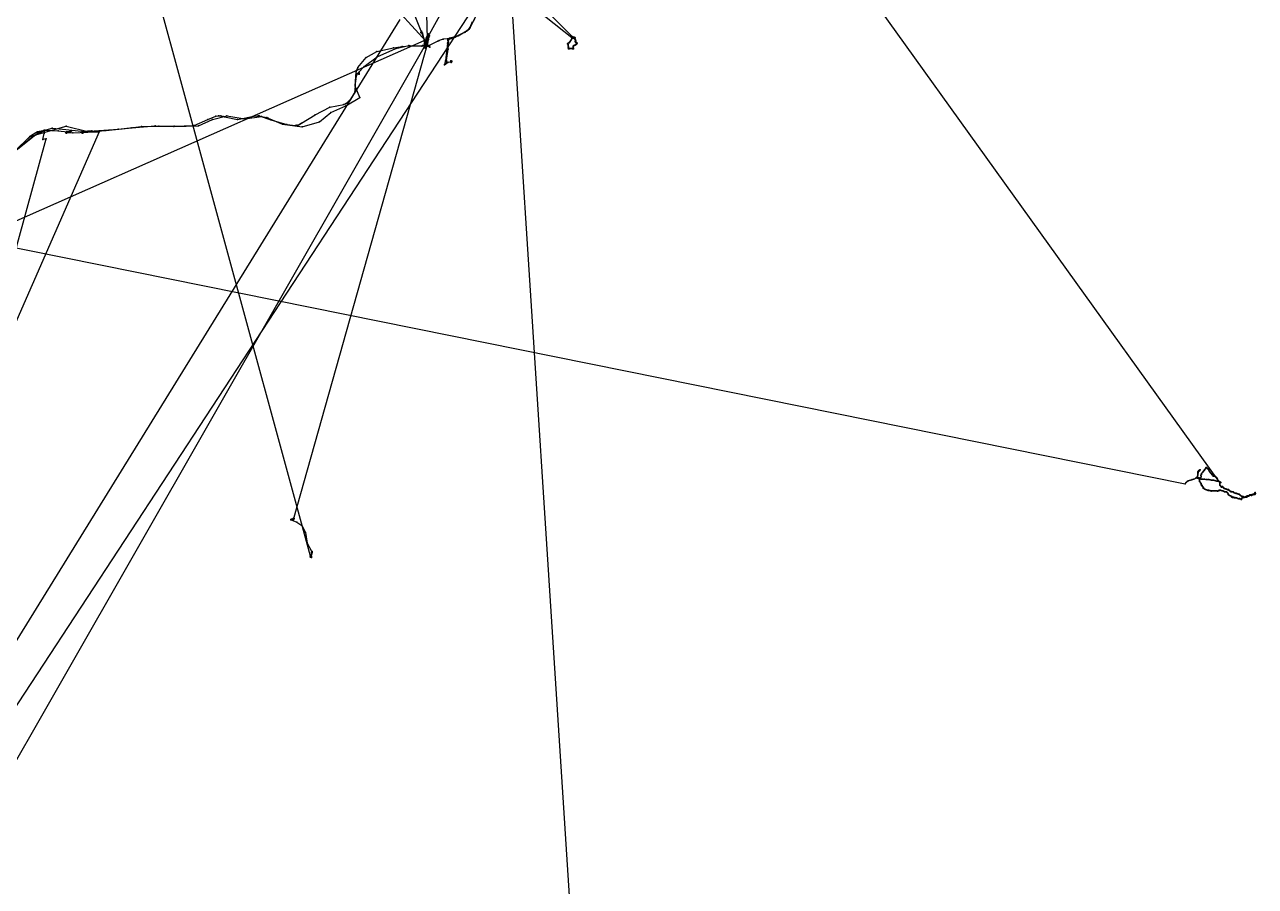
# Model space of a CAD drawing. Header units: metres. Extents: x 534009 to 558760, y 1823984 to 1869097.
# Drawn here: x 548092 to 558760, y 1831620 to 1839085 of the extents above; entities that cross this region are included whole.
import ezdxf

# ---------------------------------------------------------------- set-up
doc = ezdxf.new("R2010")
doc.units = ezdxf.units.M
doc.header["$MEASUREMENT"] = 0
doc.layers.add('Unknown_Line_Type', color=7, linetype='Continuous')
doc.layers.add('Unknown_Point_Feature', color=7, linetype='Continuous')

msp = doc.modelspace()

# ---------------------------------------------------------------- linework, layer by layer
at = {"layer": 'Unknown_Line_Type', "color": 4}
for points in [[(543581, 1838047, 365), (558150, 1835108, 301), (558161, 1835120, 304), (558169, 1835126, 304), (558171, 1835129, 305), (558180, 1835134, 305), (558193, 1835140, 306), (558210, 1835143, 303), (558210, 1835143, 303), (558213, 1835145, 303), (558227, 1835147, 302), (558243, 1835155, 300), (558248, 1835160, 301), (558248, 1835159, 305), (558247, 1835159, 302), (558251, 1835162, 301), (558250, 1835163, 301), (558250, 1835162, 302), (558251, 1835163, 303), (558252, 1835162, 304), (558253, 1835162, 306), (558252, 1835162, 304), (558255, 1835161, 304), (558256, 1835160, 304), (558263, 1835157, 302), (558267, 1835156, 302), (558268, 1835157, 302), (558265, 1835157, 301), (558269, 1835158, 301), (558268, 1835160, 300), (558270, 1835157, 300), (558270, 1835157, 300), (558272, 1835158, 299), (558272, 1835158, 300), (558275, 1835154, 298), (558279, 1835151, 299), (558289, 1835149, 301), (558299, 1835148, 303), (558307, 1835148, 302), (558319, 1835148, 301), (558332, 1835146, 302), (558343, 1835145, 301), (558352, 1835146, 303), (558356, 1835146, 303), (558369, 1835143, 301), (558379, 1835140, 300), (558388, 1835140, 299), (558396, 1835139, 299), (558408, 1835137, 300), (558417, 1835134, 301), (558425, 1835131, 300), (558434, 1835130, 298), (558443, 1835128, 301), (558452, 1835124, 301), (558457, 1835121, 301), (558457, 1835120, 300), (558459, 1835119, 299), (558456, 1835120, 301), (558453, 1835119, 300), (558453, 1835115, 300), (558451, 1835111, 301), (558451, 1835107, 300), (558452, 1835102, 301), (558452, 1835100, 302), (558453, 1835096, 302), (558454, 1835093, 301), (558460, 1835086, 300), (558463, 1835081, 300), (558463, 1835081, 300), (558463, 1835080, 301), (558466, 1835080, 301), (558467, 1835078, 300), (558471, 1835080, 301), (558472, 1835080, 301), (558474, 1835080, 299), (558475, 1835083, 299), (558473, 1835082, 299), (558473, 1835081, 298), (558477, 1835080, 302), (558481, 1835076, 303), (558484, 1835073, 301), (558486, 1835072, 302), (558490, 1835067, 299), (558497, 1835063, 300), (558503, 1835063, 301), (558506, 1835062, 300), (558511, 1835060, 299), (558516, 1835059, 300), (558522, 1835056, 300), (558528, 1835057, 302), (558531, 1835053, 302), (558536, 1835049, 299), (558538, 1835046, 299), (558543, 1835042, 301), (558549, 1835041, 302), (558551, 1835038, 300), (558558, 1835038, 299), (558562, 1835037, 299), (558567, 1835038, 302), (558570, 1835035, 299), (558575, 1835030, 300), (558585, 1835027, 302), (558592, 1835025, 303), (558594, 1835023, 302), (558600, 1835023, 301), (558605, 1835021, 301), (558609, 1835021, 299), (558614, 1835019, 301), (558617, 1835019, 299), (558620, 1835017, 299), (558621, 1835014, 298), (558628, 1835009, 299), (558632, 1835005, 299), (558638, 1835001, 299), (558642, 1835000, 299), (558647, 1834997, 300), (558653, 1834997, 299), (558661, 1834994, 300), (558665, 1834992, 300), (558671, 1834992, 299), (558676, 1834992, 300), (558683, 1834993, 299), (558688, 1834995, 296), (558692, 1834998, 298), (558696, 1835000, 300), (558701, 1835000, 302), (558700, 1835004, 302), (558705, 1835004, 301), (558708, 1835008, 302), (558713, 1835011, 302), (558718, 1835011, 302), (558721, 1835012, 300), (558726, 1835013, 301), (558732, 1835015, 301), (558736, 1835015, 301), (558740, 1835018, 302), (558742, 1835019, 302), (558746, 1835016, 301), (558755, 1835015, 299), (558758, 1835019, 298), (558760, 1835023, 296), (558758, 1835031, 301), (558759, 1835031, 301), (558755, 1835028, 300), (558751, 1835023, 301), (558750, 1835021, 300), (558746, 1835019, 300), (558744, 1835017, 302), (558741, 1835016, 303), (558737, 1835012, 303), (558729, 1835009, 302), (558729, 1835009, 301), (558725, 1835007, 301), (558716, 1835008, 300), (558712, 1835008, 299), (558706, 1835006, 299), (558701, 1835004, 300), (558699, 1835004, 301), (558696, 1835004, 302), (558691, 1835003, 304), (558689, 1835002, 303), (558685, 1835000, 302), (558681, 1834998, 301), (558676, 1834996, 301), (558673, 1834995, 302), (558668, 1834993, 301), (558663, 1834990, 300), (558659, 1834989, 302), (558650, 1834987, 302), (558645, 1834987, 307), (558642, 1834983, 305), (558639, 1834975, 305), (558638, 1834974, 301), (558638, 1834971, 300), (558636, 1834971, 299), (558629, 1834976, 302), (558625, 1834978, 302), (558623, 1834979, 299), (558619, 1834978, 302), (558617, 1834976, 302), (558617, 1834977, 300), (558615, 1834978, 297), (558608, 1834980, 299), (558603, 1834984, 300), (558596, 1834987, 299), (558593, 1834985, 297), (558591, 1834987, 299), (558588, 1834987, 299), (558583, 1834988, 299), (558581, 1834987, 298), (558577, 1834987, 297), (558571, 1834991, 298), (558564, 1834991, 296), (558560, 1834990, 295), (558556, 1834993, 294), (558554, 1834996, 298), (558555, 1834997, 298), (558549, 1835000, 298), (558543, 1835003, 299), (558535, 1835005, 298), (558532, 1835008, 299), (558528, 1835011, 301), (558528, 1835012, 295), (558524, 1835016, 295), (558523, 1835020, 293), (558521, 1835026, 292), (558518, 1835029, 292), (558512, 1835036, 294), (558510, 1835039, 294), (558507, 1835039, 294), (558502, 1835039, 297), (558496, 1835038, 299), (558493, 1835039, 301), (558488, 1835041, 304), (558482, 1835044, 298), (558477, 1835046, 298), (558471, 1835046, 298), (558462, 1835050, 301), (558457, 1835052, 302), (558453, 1835051, 298), (558446, 1835052, 297), (558442, 1835048, 297), (558435, 1835048, 295), (558430, 1835045, 296), (558423, 1835046, 295), (558415, 1835046, 294), (558407, 1835046, 295), (558399, 1835047, 294), (558393, 1835047, 293), (558389, 1835046, 293), (558387, 1835047, 294), (558384, 1835047, 295), (558377, 1835044, 298), (558376, 1835046, 300), (558366, 1835049, 295), (558359, 1835050, 295), (558354, 1835051, 298), (558350, 1835050, 298), (558345, 1835053, 298), (558337, 1835056, 298), (558327, 1835059, 297), (558321, 1835061, 295), (558314, 1835066, 296), (558314, 1835068, 298), (558312, 1835069, 298), (558307, 1835071, 301), (558306, 1835077, 302), (558302, 1835083, 306), (558298, 1835087, 301), (558297, 1835092, 299), (558296, 1835095, 298), (558292, 1835097, 295), (558291, 1835099, 293), (558290, 1835106, 295), (558290, 1835111, 293), (558283, 1835117, 296), (558278, 1835126, 296), (558276, 1835126, 297), (558275, 1835127, 300), (558274, 1835132, 301), (558276, 1835139, 302), (558275, 1835144, 300), (558273, 1835147, 301), (558274, 1835151, 302), (558274, 1835155, 302), (558271, 1835158, 302), (558258, 1835165, 304), (558257, 1835171, 305), (558261, 1835181, 306), (558262, 1835184, 307), (558260, 1835206, 305), (558262, 1835210, 304), (558264, 1835213, 303), (558269, 1835222, 302), (558274, 1835223, 300), (558275, 1835222, 300), (558275, 1835221, 301), (558275, 1835222, 302), (558276, 1835222, 302), (558281, 1835228, 304), (558279, 1835229, 302), (558277, 1835229, 302), (558274, 1835226, 302), (558266, 1835214, 302), (558266, 1835213, 302), (558263, 1835209, 302), (558260, 1835186, 304), (558257, 1835174, 305), (558258, 1835164, 305), (558258, 1835156, 307), (558259, 1835157, 307), (558268, 1835156, 307), (558273, 1835158, 304), (558275, 1835154, 303), (558281, 1835157, 300), (558287, 1835163, 300), (558289, 1835171, 301), (558288, 1835178, 301), (558288, 1835183, 301), (558294, 1835187, 302), (558293, 1835198, 299), (558296, 1835201, 297), (558303, 1835208, 295), (558306, 1835213, 295), (558310, 1835216, 297), (558314, 1835221, 298), (558318, 1835225, 299), (558320, 1835231, 297), (558327, 1835237, 297), (558329, 1835242, 296), (558331, 1835245, 297), (558334, 1835250, 296), (558336, 1835250, 297), (558339, 1835245, 298), (558344, 1835241, 297), (558347, 1835238, 297), (558349, 1835236, 296), (558353, 1835232, 296), (558357, 1835225, 299), (558358, 1835219, 298), (558362, 1835214, 298), (558365, 1835211, 296), (558369, 1835204, 296), (558374, 1835199, 295), (558380, 1835194, 296), (558383, 1835189, 295), (558386, 1835185, 296), (558390, 1835181, 295), (558395, 1835175, 297), (558403, 1835174, 297), (558412, 1835171, 300), (558421, 1835166, 302), (558424, 1835160, 302), (558428, 1835157, 301), (558428, 1835154, 301), (558432, 1835149, 302), (558431, 1835145, 301), (558434, 1835140, 299), (558438, 1835136, 297), (558443, 1835129, 299), (558443, 1835129, 299), (534042, 1869090, 423)], [(539006, 1852659, 613), (551572, 1838939, 401), (551575, 1838941, 398), (551573, 1838925, 403), (551571, 1838926, 404), (551565, 1838880, 459), (551569, 1838915, 425), (551572, 1838918, 424), (548581, 1846459, 461)], [(551696, 1848840, 539), (553295, 1824054, 442)], [(547980, 1837958, 351), (548138, 1838116, 352), (548451, 1838204, 356), (548640, 1838158, 356), (548679, 1838159, 356), (548682, 1838160, 355), (548675, 1838164, 356), (548598, 1838160, 385), (548593, 1838146, 382), (548599, 1838148, 379), (548602, 1838154, 380), (548601, 1838161, 381), (548598, 1838152, 381), (548595, 1838150, 383), (548594, 1838146, 379), (548591, 1838146, 375), (548596, 1838148, 375), (548602, 1838154, 375), (548651, 1838155, 376), (548797, 1838167, 383), (549021, 1838190, 388), (549224, 1838208, 393), (549386, 1838202, 394), (549599, 1838207, 393), (549720, 1838262, 395), (549845, 1838295, 393), (550000, 1838270, 391), (550144, 1838288, 390), (550192, 1838280, 390), (550202, 1838276, 390), (550328, 1838222, 390), (550498, 1838200, 389), (550648, 1838242, 389), (550745, 1838324, 387), (550877, 1838381, 385), (550997, 1838454, 385), (550958, 1838551, 367), (550966, 1838675, 383), (550976, 1838706, 383), (550980, 1838713, 384), (551051, 1838800, 384), (551146, 1838853, 388), (551289, 1838883, 393), (551364, 1838896, 389), (551431, 1838900, 390), (551534, 1838898, 398), (551541, 1838904, 402), (551585, 1838911, 406), (551597, 1838896, 402), (551604, 1838890, 401), (551600, 1838898, 401), (551600, 1838899, 405), (551598, 1838900, 407), (551597, 1838904, 413), (551598, 1838903, 416), (551599, 1838902, 415), (551596, 1838898, 420), (551597, 1838895, 426), (551591, 1838903, 427), (551580, 1838909, 427), (551572, 1838920, 424), (551563, 1838924, 417), (551570, 1838920, 411), (551571, 1838925, 410), (551572, 1838925, 410), (551582, 1838946, 416), (551585, 1838963, 410), (551325, 1848508, 425)], [(549190, 1841865, 551), (552834, 1838973, 521), (552836, 1838968, 507), (552837, 1838971, 507), (552840, 1838971, 501), (552842, 1838968, 494), (552845, 1838967, 485), (552846, 1838967, 485), (552856, 1838974, 463), (552861, 1838973, 456), (552864, 1838972, 456), (552845, 1838973, 393), (552839, 1838971, 378), (552835, 1838965, 377), (552831, 1838957, 377), (552830, 1838954, 377), (552823, 1838945, 378), (552817, 1838937, 378), (552814, 1838931, 379), (552813, 1838929, 379), (552812, 1838928, 378), (552803, 1838924, 380), (552802, 1838923, 379), (552800, 1838921, 379), (552799, 1838919, 379), (552798, 1838918, 380), (552799, 1838917, 380), (552799, 1838917, 379), (552804, 1838914, 377), (552804, 1838912, 376), (552803, 1838906, 373), (552803, 1838898, 371), (552805, 1838892, 370), (552805, 1838891, 368), (552806, 1838885, 366), (552804, 1838883, 367), (552808, 1838881, 365), (552809, 1838875, 364), (552806, 1838876, 364), (552811, 1838875, 366), (552819, 1838878, 368), (552826, 1838877, 364), (552827, 1838877, 364), (552836, 1838877, 362), (552842, 1838875, 363), (552847, 1838877, 364), (552848, 1838875, 365), (552849, 1838876, 365), (552849, 1838881, 365), (552848, 1838888, 361), (552846, 1838895, 359), (552847, 1838898, 358), (552846, 1838898, 357), (552848, 1838898, 360), (552851, 1838903, 360), (552859, 1838903, 359), (552863, 1838907, 357), (552864, 1838909, 352), (552870, 1838912, 347), (552872, 1838914, 346), (552876, 1838917, 345), (552877, 1838920, 346), (552878, 1838921, 347), (552879, 1838923, 348), (552880, 1838924, 348), (552876, 1838928, 350), (552877, 1838928, 349), (552873, 1838929, 351), (552873, 1838928, 350), (552872, 1838930, 355), (552870, 1838935, 354), (552868, 1838932, 355), (552869, 1838930, 357), (552869, 1838933, 356), (552868, 1838937, 355), (552865, 1838939, 354), (552863, 1838939, 353), (552864, 1838939, 358), (552869, 1838944, 358), (552868, 1838954, 360), (552865, 1838954, 361), (552865, 1838956, 361), (552864, 1838960, 361), (552860, 1838962, 363), (552858, 1838962, 366), (552858, 1838966, 368), (552856, 1838970, 370), (552853, 1838974, 370), (552854, 1838977, 371), (552854, 1838977, 371), (552852, 1838973, 370), (552847, 1838976, 370), (552843, 1838979, 370), (552842, 1838980, 371), (552839, 1838983, 372), (552837, 1838982, 368), (552838, 1838983, 367), (552019, 1839801, 436)], [(551972, 1839109, 427), (551952, 1839059, 428), (551948, 1839052, 428), (551942, 1839046, 428), (551936, 1839040, 428), (551929, 1839034, 428), (551922, 1839029, 428), (551824, 1838977, 423), (551790, 1838965, 421), (551720, 1838959, 418), (551686, 1838947, 417), (551675, 1838941, 416), (551587, 1838898, 413), (551582, 1838898, 412), (551578, 1838901, 411), (551575, 1838906, 411), (551568, 1838925, 411), (551570, 1838926, 411), (551561, 1838932, 405), (551560, 1838934, 403), (551563, 1838940, 400), (551569, 1838937, 398), (551577, 1838946, 397), (551584, 1838946, 396), (551582, 1838942, 399), (551587, 1838948, 398), (551592, 1838957, 400), (551593, 1838975, 402), (551600, 1838988, 406), (551597, 1838975, 406), (551585, 1838946, 402), (551584, 1838970, 407), (551585, 1838975, 418), (551582, 1838968, 427), (551573, 1838967, 428), (551590, 1839004, 429), (551569, 1838954, 420), (551577, 1838959, 409), (551579, 1838959, 410), (551572, 1838915, 404), (551573, 1838906, 398), (551576, 1838920, 395), (551582, 1838942, 402), (551581, 1838909, 393), (551580, 1838938, 396), (551585, 1838928, 387), (551585, 1838952, 398), (551583, 1838951, 402), (551586, 1838955, 404), (551588, 1838959, 407), (551580, 1838957, 412), (551579, 1838957, 412), (551580, 1838961, 413), (551596, 1838974, 421), (551592, 1838971, 426), (551592, 1838978, 433), (551588, 1838983, 436), (551581, 1838979, 436), (551578, 1838977, 436), (551577, 1838974, 433), (551577, 1838978, 432), (551577, 1838955, 420), (551581, 1838951, 412), (551582, 1838947, 410), (551581, 1838941, 407), (551579, 1838940, 399), (551579, 1838943, 403), (551584, 1838949, 407), (551577, 1838950, 409), (551580, 1838950, 414), (551590, 1838950, 413), (551586, 1838950, 413), (551578, 1838948, 420), (551577, 1838953, 424), (551577, 1838949, 424), (551578, 1838944, 424), (551586, 1838954, 423), (551585, 1838960, 419), (551568, 1838931, 418), (551561, 1838917, 418), (551556, 1838917, 418), (551561, 1838940, 419), (551574, 1838965, 421), (551585, 1838954, 422), (551588, 1838932, 421), (550421, 1834795, 516), (550419, 1834798, 520), (550417, 1834800, 523), (550416, 1834803, 524), (550418, 1834801, 523), (550419, 1834800, 522), (550422, 1834803, 524), (550421, 1834806, 523), (550422, 1834804, 524), (550422, 1834805, 524), (550425, 1834811, 522), (550423, 1834809, 522), (550427, 1834806, 523), (550426, 1834806, 523), (550427, 1834803, 523), (550426, 1834803, 523), (550425, 1834805, 521), (550427, 1834807, 520), (550427, 1834806, 518), (550427, 1834804, 517), (550425, 1834807, 518), (550424, 1834805, 519), (550426, 1834807, 521), (550427, 1834807, 521), (550426, 1834805, 521), (550425, 1834803, 522), (550425, 1834805, 522), (550423, 1834806, 524), (550422, 1834805, 523), (550423, 1834806, 521), (550423, 1834805, 520), (550424, 1834805, 521), (550424, 1834805, 523), (550424, 1834805, 521), (550423, 1834806, 522), (550422, 1834806, 522), (550421, 1834806, 522), (550423, 1834806, 521), (550422, 1834805, 522), (550408, 1834802, 522), (550405, 1834801, 522), (550399, 1834797, 522), (550400, 1834796, 523), (550401, 1834795, 524), (550402, 1834795, 525), (550452, 1834776, 524), (550496, 1834746, 523), (550528, 1834685, 525), (550541, 1834593, 526), (550582, 1834518, 530), (550583, 1834520, 533), (550583, 1834520, 534), (550584, 1834520, 533), (550582, 1834520, 532), (550585, 1834518, 529), (550584, 1834513, 530), (550578, 1834513, 530), (550578, 1834502, 530), (550581, 1834501, 530), (550579, 1834492, 529), (550579, 1834491, 529), (550574, 1834490, 530), (550573, 1834481, 529), (550571, 1834479, 530), (550571, 1834476, 530), (550571, 1834476, 531), (550569, 1834476, 532), (550569, 1834473, 530), (550571, 1834477, 530), (550570, 1834478, 530), (550567, 1834475, 535), (550570, 1834475, 537), (550572, 1834478, 537), (550570, 1834477, 537), (550572, 1834476, 538), (550572, 1834477, 530), (550571, 1834478, 530), (550570, 1834477, 533), (550573, 1834477, 538), (550572, 1834479, 535), (550570, 1834480, 536), (550571, 1834477, 536), (550573, 1834476, 527), (550576, 1834478, 530), (550578, 1834477, 531), (550574, 1834477, 529), (550575, 1834476, 529), (550574, 1834476, 529), (550575, 1834475, 533), (550576, 1834476, 530), (550577, 1834474, 531), (550578, 1834469, 531), (550574, 1834475, 529), (550569, 1834482, 528), (548945, 1840433, 439)], [(552034, 1839791, 420), (551585, 1838973, 417), (551585, 1838977, 417), (551588, 1838981, 417), (551590, 1838983, 418), (551599, 1838990, 418), (551594, 1838987, 418), (551595, 1838987, 418), (551584, 1838964, 389), (551579, 1838957, 377), (551577, 1838956, 385), (551580, 1838957, 406), (551581, 1838962, 411), (551585, 1838965, 409), (551585, 1838964, 404), (551581, 1838963, 405), (551585, 1838957, 401), (551585, 1838960, 401), (551586, 1838959, 403), (551588, 1838961, 407), (551586, 1838956, 403), (551586, 1838955, 402), (551586, 1838959, 401), (551587, 1838961, 400), (551583, 1838957, 395), (551578, 1838954, 393), (551578, 1838952, 390), (551583, 1838961, 413), (551586, 1838963, 415), (551590, 1838962, 414), (551584, 1838956, 407), (551581, 1838958, 403), (551580, 1838952, 404), (551579, 1838953, 407), (551579, 1838948, 411), (551578, 1838956, 411), (551578, 1838955, 410), (547289, 1837063, 343)], [(543660, 1826531, 228), (551988, 1839237, 419)], [(546779, 1831740, 390), (551346, 1839130, 391)], [(551991, 1839132, 426), (551946, 1839051, 425), (551939, 1839042, 425), (551930, 1839034, 425), (551921, 1839027, 425), (551911, 1839021, 425), (551901, 1839016, 425), (551833, 1838982, 425), (551832, 1838982, 426), (551812, 1838977, 426), (551775, 1838968, 427), (551771, 1838965, 427), (551767, 1838962, 427), (551764, 1838958, 427), (551761, 1838953, 427), (551759, 1838948, 427), (551757, 1838925, 428), (551740, 1838772, 427), (551730, 1838741, 426), (551732, 1838737, 426), (551742, 1838744, 426), (551759, 1838760, 426), (551794, 1838767, 427), (551794, 1838769, 426), (551793, 1838769, 423), (551788, 1838770, 414), (551785, 1838771, 409), (551786, 1838769, 402), (551785, 1838767, 399), (551787, 1838764, 394), (551785, 1838764, 395), (551787, 1838766, 398), (551791, 1838764, 398), (551789, 1838764, 395), (551791, 1838764, 395), (551789, 1838765, 396), (551789, 1838767, 397), (551787, 1838768, 399), (551787, 1838771, 399), (551789, 1838766, 399), (551788, 1838763, 402), (551789, 1838763, 403), (551790, 1838761, 405), (551789, 1838762, 406), (551789, 1838762, 408), (551791, 1838760, 411), (551787, 1838763, 407), (551788, 1838758, 405), (551792, 1838761, 401), (551791, 1838761, 404), (551793, 1838760, 402), (551789, 1838762, 398), (551791, 1838761, 401), (551787, 1838766, 397), (551789, 1838763, 397), (551790, 1838760, 396), (551787, 1838762, 398), (551787, 1838763, 403), (551789, 1838759, 403), (551789, 1838763, 405), (551788, 1838764, 406), (551788, 1838763, 401), (551789, 1838761, 405), (551789, 1838761, 407), (551789, 1838763, 406), (551790, 1838761, 403), (551787, 1838763, 402), (551786, 1838766, 401), (551789, 1838760, 402), (551760, 1838758, 404), (551752, 1838760, 404), (551750, 1838775, 405), (551764, 1838872, 409), (551766, 1838931, 412), (551765, 1838932, 416), (551769, 1838956, 417), (551772, 1838959, 417), (551777, 1838962, 416), (551849, 1838987, 416), (551944, 1839045, 416), (551950, 1839053, 416), (551955, 1839061, 416), (552028, 1839207, 419)], [(548030, 1838007, 358), (548219, 1838155, 366), (548332, 1838187, 367), (548394, 1838182, 370), (548611, 1838158, 375), (548904, 1838179, 384), (549106, 1838203, 390), (549255, 1838206, 395), (549387, 1838205, 397), (549563, 1838211, 398), (549679, 1838263, 395), (549748, 1838293, 393), (549773, 1838296, 393), (549786, 1838295, 393), (549799, 1838293, 393), (549812, 1838289, 393), (549825, 1838285, 393), (549937, 1838264, 394), (550078, 1838292, 393), (550116, 1838296, 393), (550125, 1838295, 392), (550227, 1838259, 395), (550364, 1838221, 398), (550439, 1838212, 398), (550451, 1838213, 398), (550463, 1838215, 397), (550474, 1838219, 397), (550484, 1838226, 396), (550493, 1838232, 396), (550611, 1838305, 391), (550738, 1838370, 388), (550860, 1838394, 384), (550872, 1838399, 384), (550883, 1838406, 384), (550894, 1838413, 383), (550903, 1838422, 383), (550911, 1838431, 383), (550919, 1838440, 382), (550951, 1838490, 380), (550955, 1838502, 380), (550957, 1838513, 380), (550964, 1838610, 380), (550973, 1838658, 380), (550984, 1838659, 381), (550986, 1838659, 383), (550990, 1838657, 383), (550992, 1838658, 377), (550992, 1838659, 379), (550992, 1838657, 381), (550989, 1838657, 377), (550988, 1838659, 378), (550988, 1838657, 381), (550988, 1838659, 387), (550988, 1838661, 389), (550988, 1838662, 389), (550990, 1838664, 393), (550989, 1838663, 396), (550989, 1838661, 391), (550990, 1838661, 388), (550991, 1838658, 386), (550992, 1838660, 385), (550992, 1838661, 384), (550991, 1838662, 384), (550993, 1838665, 383), (550992, 1838666, 389), (550992, 1838665, 393), (550988, 1838662, 395), (550987, 1838671, 389), (551034, 1838723, 389), (551149, 1838805, 391), (551311, 1838879, 395), (551421, 1838904, 398), (551546, 1838901, 399), (551559, 1838902, 399), (551563, 1838905, 399), (551565, 1838908, 399), (551563, 1838931, 400), (551540, 1839012, 401), (551535, 1839020, 402), (551536, 1839018, 403), (551531, 1839015, 403), (551528, 1839013, 402), (551525, 1839017, 401), (551528, 1839021, 401), (551533, 1839027, 401), (551531, 1839029, 402), (551534, 1839019, 403), (551544, 1838997, 405), (551560, 1838912, 403), (551573, 1838902, 402), (551575, 1838904, 402), (551577, 1838906, 402), (551579, 1838910, 402), (551577, 1838919, 402), (551575, 1838921, 403), (551572, 1838923, 403), (551570, 1838924, 403), (551568, 1838929, 404), (551573, 1838937, 404), (551572, 1838937, 405), (551586, 1838947, 405), (551587, 1838947, 406), (544612, 1826764, 291)], [(548002, 1837982, 401), (548154, 1838111, 395), (548266, 1838170, 393), (548382, 1838165, 389), (548464, 1838155, 389), (548479, 1838154, 390), (548483, 1838155, 391), (548487, 1838156, 391), (548490, 1838158, 391), (548492, 1838160, 392), (548495, 1838162, 393), (548496, 1838164, 393), (548498, 1838166, 394), (548471, 1838157, 390), (548461, 1838156, 379), (548455, 1838155, 374), (548456, 1838154, 373), (548456, 1838154, 373), (548457, 1838153, 373), (548454, 1838151, 374), (548457, 1838152, 374), (548456, 1838152, 373), (548455, 1838151, 373), (548456, 1838149, 371), (548456, 1838151, 370), (548456, 1838149, 368), (548459, 1838148, 369), (548457, 1838148, 365), (548457, 1838147, 364), (548456, 1838146, 363), (548456, 1838144, 362), (548456, 1838147, 363), (548455, 1838148, 364), (548454, 1838146, 364), (548456, 1838145, 366), (548454, 1838147, 366), (548454, 1838147, 367), (548453, 1838147, 368), (548454, 1838147, 369), (548454, 1838147, 370), (548453, 1838147, 371), (548452, 1838148, 372), (548452, 1838148, 372), (548450, 1838148, 370), (548450, 1838148, 372), (548451, 1838149, 372), (548451, 1838150, 372), (548450, 1838149, 373), (548450, 1838147, 373), (548449, 1838147, 374), (548452, 1838148, 372), (548454, 1838152, 371), (548453, 1838153, 370), (548452, 1838152, 368), (548452, 1838150, 366), (548452, 1838152, 366), (548455, 1838150, 366), (548457, 1838150, 365), (548459, 1838150, 365), (548511, 1838148, 366), (548636, 1838153, 372), (548737, 1838157, 377), (543642, 1826533, 215)], [(546614, 1832035, 382), (548278, 1838097, 378), (548250, 1838090, 376), (548261, 1838141, 372), (548261, 1838158, 371), (548261, 1838167, 370), (548261, 1838164, 369), (548262, 1838172, 368), (548263, 1838167, 369), (548205, 1838155, 368), (548151, 1838125, 372), (548141, 1838116, 372), (548005, 1837989, 374)]]:
    msp.add_polyline3d(points, dxfattribs=at)
at = {"layer": 'Unknown_Point_Feature'}
for p in [(551525, 1839017, 401), (551528, 1839021, 401), (551528, 1839013, 402), (551531, 1839029, 402), (551531, 1839015, 403), (551533, 1839027, 401), (551534, 1839019, 403), (551535, 1839020, 402), (551536, 1839018, 403), (551540, 1839012, 401), (551590, 1839004, 429), (551901, 1839016, 425), (551911, 1839021, 425), (551921, 1839027, 425), (551922, 1839029, 428), (551929, 1839034, 428), (551930, 1839034, 425), (551936, 1839040, 428), (551939, 1839042, 425), (551942, 1839046, 428), (551944, 1839045, 416), (551946, 1839051, 425), (551948, 1839052, 428), (551950, 1839053, 416), (551952, 1839059, 428), (551955, 1839061, 416), (551364, 1838896, 389), (551421, 1838904, 398), (551431, 1838900, 390), (551534, 1838898, 398), (551541, 1838904, 402), (551544, 1838997, 405), (551546, 1838901, 399), (551556, 1838917, 418), (551559, 1838902, 399), (551560, 1838934, 403), (551560, 1838912, 403), (551561, 1838940, 419), (551561, 1838932, 405), (551561, 1838917, 418), (551563, 1838940, 400), (551563, 1838931, 400), (551563, 1838924, 417), (551563, 1838905, 399), (551565, 1838908, 399), (551568, 1838931, 418), (551568, 1838929, 404), (551568, 1838925, 411), (551569, 1838954, 420), (551569, 1838937, 398), (551569, 1838915, 425), (551570, 1838926, 411), (551570, 1838924, 403), (551570, 1838920, 411), (551571, 1838926, 404), (551571, 1838925, 410), (551572, 1838939, 401), (551572, 1838937, 405), (551572, 1838925, 410), (551572, 1838923, 403), (551572, 1838920, 424), (551572, 1838918, 424), (551572, 1838915, 404), (551573, 1838967, 428), (551573, 1838937, 404), (551573, 1838925, 403), (551573, 1838906, 398), (551573, 1838902, 402), (551574, 1838965, 421), (551575, 1838941, 398), (551575, 1838921, 403), (551575, 1838906, 411), (551575, 1838904, 402), (551576, 1838920, 395), (551577, 1838978, 432), (551577, 1838974, 433), (551577, 1838959, 409), (551577, 1838956, 385), (551577, 1838955, 420), (551577, 1838953, 424), (551577, 1838950, 409), (551577, 1838949, 424), (551577, 1838946, 397), (551577, 1838919, 402), (551577, 1838906, 402), (551578, 1838977, 436), (551578, 1838956, 411), (551578, 1838955, 410), (551578, 1838954, 393), (551578, 1838952, 390), (551578, 1838948, 420), (551578, 1838944, 424), (551578, 1838901, 411), (551579, 1838959, 410), (551579, 1838957, 412), (551579, 1838957, 377), (551579, 1838953, 407), (551579, 1838948, 411), (551579, 1838943, 403), (551579, 1838940, 399), (551579, 1838910, 402), (551580, 1838961, 413), (551580, 1838957, 412), (551580, 1838957, 406), (551580, 1838952, 404), (551580, 1838950, 414), (551580, 1838938, 396), (551580, 1838909, 427), (551581, 1838979, 436), (551581, 1838963, 405), (551581, 1838962, 411), (551581, 1838958, 403), (551581, 1838951, 412), (551581, 1838941, 407), (551581, 1838909, 393), (551582, 1838968, 427), (551582, 1838947, 410), (551582, 1838946, 416), (551582, 1838942, 399), (551582, 1838942, 402), (551582, 1838898, 412), (551583, 1838961, 413), (551583, 1838957, 395), (551583, 1838951, 402), (551584, 1838970, 407), (551584, 1838964, 389), (551584, 1838956, 407), (551584, 1838949, 407), (551584, 1838946, 396), (551585, 1838977, 417), (551585, 1838975, 418), (551585, 1838973, 417), (551585, 1838965, 409), (551585, 1838964, 404), (551585, 1838963, 410), (551585, 1838960, 419), (551585, 1838960, 401), (551585, 1838957, 401), (551585, 1838954, 422), (551585, 1838952, 398), (551585, 1838946, 402), (551585, 1838928, 387), (551585, 1838911, 406), (551586, 1838963, 415), (551586, 1838959, 403), (551586, 1838959, 401), (551586, 1838956, 403), (551586, 1838955, 404), (551586, 1838955, 402), (551586, 1838954, 423), (551586, 1838950, 413), (551586, 1838947, 405), (551587, 1838961, 400), (551587, 1838948, 398), (551587, 1838947, 406), (551587, 1838898, 413), (551588, 1838983, 436), (551588, 1838981, 417), (551588, 1838961, 407), (551588, 1838959, 407), (551588, 1838932, 421), (551590, 1838983, 418), (551590, 1838962, 414), (551590, 1838950, 413), (551591, 1838903, 427), (551592, 1838978, 433), (551592, 1838971, 426), (551592, 1838957, 400), (551593, 1838975, 402), (551594, 1838987, 418), (551595, 1838987, 418), (551596, 1838974, 421), (551596, 1838898, 420), (551597, 1838975, 406), (551597, 1838904, 413), (551597, 1838896, 402), (551597, 1838895, 426), (551598, 1838903, 416), (551598, 1838900, 407), (551599, 1838990, 418), (551599, 1838902, 415), (551600, 1838988, 406), (551600, 1838899, 405), (551600, 1838898, 401), (551675, 1838941, 416), (551686, 1838947, 417), (551720, 1838959, 418), (551757, 1838925, 428), (551759, 1838948, 427), (551761, 1838953, 427), (551764, 1838958, 427), (551765, 1838932, 416), (551766, 1838931, 412), (551767, 1838962, 427), (551769, 1838956, 417), (551771, 1838965, 427), (551772, 1838959, 417), (551775, 1838968, 427), (551777, 1838962, 416), (551790, 1838965, 421), (551812, 1838977, 426), (551824, 1838977, 423), (551832, 1838982, 426), (551833, 1838982, 425), (551849, 1838987, 416), (552798, 1838918, 380), (552799, 1838919, 379), (552799, 1838917, 380), (552799, 1838917, 379), (552800, 1838921, 379), (552802, 1838923, 379), (552803, 1838924, 380), (552803, 1838906, 373), (552803, 1838898, 371), (552804, 1838914, 377), (552804, 1838912, 376), (552805, 1838892, 370), (552812, 1838928, 378), (552813, 1838929, 379), (552814, 1838931, 379), (552817, 1838937, 378), (552823, 1838945, 378), (552830, 1838954, 377), (552831, 1838957, 377), (552834, 1838973, 521), (552835, 1838965, 377), (552836, 1838968, 507), (552837, 1838982, 368), (552837, 1838971, 507), (552838, 1838983, 367), (552839, 1838983, 372), (552839, 1838971, 378), (552840, 1838971, 501), (552842, 1838980, 371), (552842, 1838968, 494), (552843, 1838979, 370), (552845, 1838973, 393), (552845, 1838967, 485), (552846, 1838967, 485), (552846, 1838898, 357), (552846, 1838895, 359), (552847, 1838976, 370), (552847, 1838898, 358), (552848, 1838898, 360), (552851, 1838903, 360), (552852, 1838973, 370), (552853, 1838974, 370), (552854, 1838977, 371), (552854, 1838977, 371), (552856, 1838974, 463), (552856, 1838970, 370), (552858, 1838966, 368), (552858, 1838962, 366), (552859, 1838903, 359), (552860, 1838962, 363), (552861, 1838973, 456), (552863, 1838939, 353), (552863, 1838907, 357), (552864, 1838972, 456), (552864, 1838960, 361), (552864, 1838939, 358), (552864, 1838909, 352), (552865, 1838956, 361), (552865, 1838954, 361), (552865, 1838939, 354), (552868, 1838954, 360), (552868, 1838937, 355), (552868, 1838932, 355), (552869, 1838944, 358), (552869, 1838933, 356), (552869, 1838930, 357), (552870, 1838935, 354), (552870, 1838912, 347), (552872, 1838930, 355), (552872, 1838914, 346), (552873, 1838929, 351), (552873, 1838928, 350), (552876, 1838928, 350), (552876, 1838917, 345), (552877, 1838928, 349), (552877, 1838920, 346), (552878, 1838921, 347), (552879, 1838923, 348), (552880, 1838924, 348), (551051, 1838800, 384), (551146, 1838853, 388), (551149, 1838805, 391), (551289, 1838883, 393), (551311, 1838879, 395), (551565, 1838880, 459), (551604, 1838890, 401), (551764, 1838872, 409), (552804, 1838883, 367), (552805, 1838891, 368), (552806, 1838885, 366), (552806, 1838876, 364), (552808, 1838881, 365), (552809, 1838875, 364), (552811, 1838875, 366), (552819, 1838878, 368), (552826, 1838877, 364), (552827, 1838877, 364), (552836, 1838877, 362), (552842, 1838875, 363), (552847, 1838877, 364), (552848, 1838888, 361), (552848, 1838875, 365), (552849, 1838881, 365), (552849, 1838876, 365), (550976, 1838706, 383), (550980, 1838713, 384), (551034, 1838723, 389), (551730, 1838741, 426), (551732, 1838737, 426), (551740, 1838772, 427), (551742, 1838744, 426), (551750, 1838775, 405), (551752, 1838760, 404), (551759, 1838760, 426), (551760, 1838758, 404), (551785, 1838771, 409), (551785, 1838767, 399), (551785, 1838764, 395), (551786, 1838769, 402), (551786, 1838766, 401), (551787, 1838771, 399), (551787, 1838768, 399), (551787, 1838766, 398), (551787, 1838766, 397), (551787, 1838764, 394), (551787, 1838763, 407), (551787, 1838763, 403), (551787, 1838763, 402), (551787, 1838762, 398), (551788, 1838770, 414), (551788, 1838764, 406), (551788, 1838763, 402), (551788, 1838763, 401), (551788, 1838758, 405), (551789, 1838767, 397), (551789, 1838766, 399), (551789, 1838765, 396), (551789, 1838764, 395), (551789, 1838763, 403), (551789, 1838763, 397), (551789, 1838763, 405), (551789, 1838763, 406), (551789, 1838762, 406), (551789, 1838762, 408), (551789, 1838762, 398), (551789, 1838761, 405), (551789, 1838761, 407), (551789, 1838760, 402), (551789, 1838759, 403), (551790, 1838761, 405), (551790, 1838761, 403), (551790, 1838760, 396), (551791, 1838764, 398), (551791, 1838764, 395), (551791, 1838761, 404), (551791, 1838761, 401), (551791, 1838760, 411), (551792, 1838761, 401), (551793, 1838769, 423), (551793, 1838760, 402), (551794, 1838769, 426), (551794, 1838767, 427), (550964, 1838610, 380), (550966, 1838675, 383), (550973, 1838658, 380), (550984, 1838659, 381), (550986, 1838659, 383), (550987, 1838671, 389), (550988, 1838662, 389), (550988, 1838662, 395), (550988, 1838661, 389), (550988, 1838659, 378), (550988, 1838659, 387), (550988, 1838657, 381), (550989, 1838663, 396), (550989, 1838661, 391), (550989, 1838657, 377), (550990, 1838664, 393), (550990, 1838661, 388), (550990, 1838657, 383), (550991, 1838662, 384), (550991, 1838658, 386), (550992, 1838666, 389), (550992, 1838665, 393), (550992, 1838661, 384), (550992, 1838660, 385), (550992, 1838659, 379), (550992, 1838658, 377), (550992, 1838657, 381), (550993, 1838665, 383), (550951, 1838490, 380), (550955, 1838502, 380), (550957, 1838513, 380), (550958, 1838551, 367), (550738, 1838370, 388), (550860, 1838394, 384), (550872, 1838399, 384), (550877, 1838381, 385), (550883, 1838406, 384), (550894, 1838413, 383), (550903, 1838422, 383), (550911, 1838431, 383), (550919, 1838440, 382), (550997, 1838454, 385), (549679, 1838263, 395), (549720, 1838262, 395), (549748, 1838293, 393), (549773, 1838296, 393), (549786, 1838295, 393), (549799, 1838293, 393), (549812, 1838289, 393), (549825, 1838285, 393), (549845, 1838295, 393), (549937, 1838264, 394), (550000, 1838270, 391), (550078, 1838292, 393), (550116, 1838296, 393), (550125, 1838295, 392), (550144, 1838288, 390), (550192, 1838280, 390), (550202, 1838276, 390), (550227, 1838259, 395), (550611, 1838305, 391), (550745, 1838324, 387), (548205, 1838155, 368), (548219, 1838155, 366), (548261, 1838167, 370), (548261, 1838164, 369), (548261, 1838158, 371), (548262, 1838172, 368), (548263, 1838167, 369), (548266, 1838170, 393), (548332, 1838187, 367), (548382, 1838165, 389), (548394, 1838182, 370), (548449, 1838147, 374), (548450, 1838149, 373), (548450, 1838148, 370), (548450, 1838148, 372), (548450, 1838147, 373), (548451, 1838204, 356), (548451, 1838150, 372), (548451, 1838149, 372), (548452, 1838152, 368), (548452, 1838152, 366), (548452, 1838150, 366), (548452, 1838148, 372), (548452, 1838148, 372), (548452, 1838148, 372), (548453, 1838153, 370), (548453, 1838147, 368), (548453, 1838147, 371), (548454, 1838152, 371), (548454, 1838151, 374), (548454, 1838147, 366), (548454, 1838147, 367), (548454, 1838147, 369), (548454, 1838147, 370), (548454, 1838146, 364), (548455, 1838155, 374), (548455, 1838151, 373), (548455, 1838150, 366), (548455, 1838148, 364), (548456, 1838154, 373), (548456, 1838154, 373), (548456, 1838152, 373), (548456, 1838151, 370), (548456, 1838149, 371), (548456, 1838149, 368), (548456, 1838147, 363), (548456, 1838146, 363), (548456, 1838145, 366), (548457, 1838153, 373), (548457, 1838152, 374), (548457, 1838150, 365), (548457, 1838148, 365), (548457, 1838147, 364), (548459, 1838150, 365), (548459, 1838148, 369), (548461, 1838156, 379), (548464, 1838155, 389), (548471, 1838157, 390), (548479, 1838154, 390), (548483, 1838155, 391), (548487, 1838156, 391), (548490, 1838158, 391), (548492, 1838160, 392), (548495, 1838162, 393), (548496, 1838164, 393), (548498, 1838166, 394), (548511, 1838148, 366), (548591, 1838146, 375), (548593, 1838146, 382), (548594, 1838146, 379), (548595, 1838150, 383), (548596, 1838148, 375), (548598, 1838160, 385), (548598, 1838152, 381), (548599, 1838148, 379), (548601, 1838161, 381), (548602, 1838154, 380), (548602, 1838154, 375), (548611, 1838158, 375), (548636, 1838153, 372), (548640, 1838158, 356), (548651, 1838155, 376), (548675, 1838164, 356), (548679, 1838159, 356), (548682, 1838160, 355), (548737, 1838157, 377), (548797, 1838167, 383), (548904, 1838179, 384), (549021, 1838190, 388), (549106, 1838203, 390), (549224, 1838208, 393), (549255, 1838206, 395), (549386, 1838202, 394), (549387, 1838205, 397), (549563, 1838211, 398), (549599, 1838207, 393), (550328, 1838222, 390), (550364, 1838221, 398), (550439, 1838212, 398), (550451, 1838213, 398), (550463, 1838215, 397), (550474, 1838219, 397), (550484, 1838226, 396), (550493, 1838232, 396), (550498, 1838200, 389), (550648, 1838242, 389), (548138, 1838116, 352), (548141, 1838116, 372), (548151, 1838125, 372), (548154, 1838111, 395), (548250, 1838090, 376), (548261, 1838141, 372), (548278, 1838097, 378), (548456, 1838144, 362), (558247, 1835159, 302), (558248, 1835160, 301), (558248, 1835159, 305), (558250, 1835163, 301), (558250, 1835162, 302), (558251, 1835163, 303), (558251, 1835162, 301), (558252, 1835162, 304), (558252, 1835162, 304), (558253, 1835162, 306), (558255, 1835161, 304), (558256, 1835160, 304), (558257, 1835174, 305), (558257, 1835171, 305), (558258, 1835165, 304), (558258, 1835164, 305), (558260, 1835206, 305), (558260, 1835186, 304), (558261, 1835181, 306), (558262, 1835210, 304), (558262, 1835184, 307), (558263, 1835209, 302), (558264, 1835213, 303), (558266, 1835214, 302), (558266, 1835213, 302), (558268, 1835160, 300), (558269, 1835222, 302), (558269, 1835158, 301), (558271, 1835158, 302), (558272, 1835158, 299), (558272, 1835158, 300), (558273, 1835158, 304), (558274, 1835226, 302), (558274, 1835223, 300), (558275, 1835222, 300), (558275, 1835222, 302), (558275, 1835221, 301), (558276, 1835222, 302), (558277, 1835229, 302), (558279, 1835229, 302), (558281, 1835228, 304), (558287, 1835163, 300), (558288, 1835183, 301), (558288, 1835178, 301), (558289, 1835171, 301), (558293, 1835198, 299), (558294, 1835187, 302), (558296, 1835201, 297), (558303, 1835208, 295), (558306, 1835213, 295), (558310, 1835216, 297), (558314, 1835221, 298), (558318, 1835225, 299), (558320, 1835231, 297), (558327, 1835237, 297), (558329, 1835242, 296), (558331, 1835245, 297), (558334, 1835250, 296), (558336, 1835250, 297), (558339, 1835245, 298), (558344, 1835241, 297), (558347, 1835238, 297), (558349, 1835236, 296), (558353, 1835232, 296), (558357, 1835225, 299), (558358, 1835219, 298), (558362, 1835214, 298), (558365, 1835211, 296), (558369, 1835204, 296), (558374, 1835199, 295), (558380, 1835194, 296), (558383, 1835189, 295), (558386, 1835185, 296), (558390, 1835181, 295), (558395, 1835175, 297), (558403, 1835174, 297), (558412, 1835171, 300), (558421, 1835166, 302), (558424, 1835160, 302), (558150, 1835108, 301), (558161, 1835120, 304), (558169, 1835126, 304), (558171, 1835129, 305), (558180, 1835134, 305), (558193, 1835140, 306), (558210, 1835143, 303), (558210, 1835143, 303), (558213, 1835145, 303), (558227, 1835147, 302), (558243, 1835155, 300), (558258, 1835156, 307), (558259, 1835157, 307), (558263, 1835157, 302), (558265, 1835157, 301), (558267, 1835156, 302), (558268, 1835157, 302), (558268, 1835156, 307), (558270, 1835157, 300), (558270, 1835157, 300), (558273, 1835147, 301), (558274, 1835155, 302), (558274, 1835151, 302), (558274, 1835132, 301), (558275, 1835154, 298), (558275, 1835154, 303), (558275, 1835144, 300), (558275, 1835127, 300), (558276, 1835139, 302), (558276, 1835126, 297), (558278, 1835126, 296), (558279, 1835151, 299), (558281, 1835157, 300), (558283, 1835117, 296), (558289, 1835149, 301), (558290, 1835111, 293), (558290, 1835106, 295), (558291, 1835099, 293), (558292, 1835097, 295), (558296, 1835095, 298), (558297, 1835092, 299), (558298, 1835087, 301), (558299, 1835148, 303), (558302, 1835083, 306), (558306, 1835077, 302), (558307, 1835148, 302), (558307, 1835071, 301), (558312, 1835069, 298), (558314, 1835068, 298), (558314, 1835066, 296), (558319, 1835148, 301), (558321, 1835061, 295), (558327, 1835059, 297), (558332, 1835146, 302), (558337, 1835056, 298), (558343, 1835145, 301), (558345, 1835053, 298), (558352, 1835146, 303), (558354, 1835051, 298), (558356, 1835146, 303), (558369, 1835143, 301), (558379, 1835140, 300), (558388, 1835140, 299), (558396, 1835139, 299), (558408, 1835137, 300), (558417, 1835134, 301), (558425, 1835131, 300), (558428, 1835157, 301), (558428, 1835154, 301), (558431, 1835145, 301), (558432, 1835149, 302), (558434, 1835140, 299), (558434, 1835130, 298), (558438, 1835136, 297), (558443, 1835129, 299), (558443, 1835129, 299), (558443, 1835128, 301), (558446, 1835052, 297), (558451, 1835111, 301), (558451, 1835107, 300), (558452, 1835124, 301), (558452, 1835102, 301), (558452, 1835100, 302), (558453, 1835119, 300), (558453, 1835115, 300), (558453, 1835096, 302), (558453, 1835051, 298), (558454, 1835093, 301), (558456, 1835120, 301), (558457, 1835121, 301), (558457, 1835120, 300), (558457, 1835052, 302), (558459, 1835119, 299), (558460, 1835086, 300), (558463, 1835081, 300), (558463, 1835081, 300), (558463, 1835080, 301), (558466, 1835080, 301), (558467, 1835078, 300), (558471, 1835080, 301), (558472, 1835080, 301), (558473, 1835082, 299), (558473, 1835081, 298), (558474, 1835080, 299), (558475, 1835083, 299), (558477, 1835080, 302), (558481, 1835076, 303), (558484, 1835073, 301), (558486, 1835072, 302), (558490, 1835067, 299), (558497, 1835063, 300), (558503, 1835063, 301), (558506, 1835062, 300), (558511, 1835060, 299), (558516, 1835059, 300), (558522, 1835056, 300), (558528, 1835057, 302), (558531, 1835053, 302), (558350, 1835050, 298), (558359, 1835050, 295), (558366, 1835049, 295), (558376, 1835046, 300), (558377, 1835044, 298), (558384, 1835047, 295), (558387, 1835047, 294), (558389, 1835046, 293), (558393, 1835047, 293), (558399, 1835047, 294), (558407, 1835046, 295), (558415, 1835046, 294), (558423, 1835046, 295), (558430, 1835045, 296), (558435, 1835048, 295), (558442, 1835048, 297), (558462, 1835050, 301), (558471, 1835046, 298), (558477, 1835046, 298), (558482, 1835044, 298), (558488, 1835041, 304), (558493, 1835039, 301), (558496, 1835038, 299), (558502, 1835039, 297), (558507, 1835039, 294), (558510, 1835039, 294), (558512, 1835036, 294), (558518, 1835029, 292), (558521, 1835026, 292), (558523, 1835020, 293), (558524, 1835016, 295), (558528, 1835012, 295), (558528, 1835011, 301), (558532, 1835008, 299), (558535, 1835005, 298), (558536, 1835049, 299), (558538, 1835046, 299), (558543, 1835042, 301), (558543, 1835003, 299), (558549, 1835041, 302), (558549, 1835000, 298), (558551, 1835038, 300), (558554, 1834996, 298), (558555, 1834997, 298), (558556, 1834993, 294), (558558, 1835038, 299), (558560, 1834990, 295), (558562, 1835037, 299), (558564, 1834991, 296), (558567, 1835038, 302), (558570, 1835035, 299), (558571, 1834991, 298), (558575, 1835030, 300), (558577, 1834987, 297), (558581, 1834987, 298), (558583, 1834988, 299), (558585, 1835027, 302), (558588, 1834987, 299), (558591, 1834987, 299), (558592, 1835025, 303), (558593, 1834985, 297), (558594, 1835023, 302), (558596, 1834987, 299), (558600, 1835023, 301), (558603, 1834984, 300), (558605, 1835021, 301), (558608, 1834980, 299), (558609, 1835021, 299), (558614, 1835019, 301), (558615, 1834978, 297), (558617, 1835019, 299), (558617, 1834977, 300), (558617, 1834976, 302), (558619, 1834978, 302), (558620, 1835017, 299), (558621, 1835014, 298), (558623, 1834979, 299), (558625, 1834978, 302), (558628, 1835009, 299), (558629, 1834976, 302), (558632, 1835005, 299), (558636, 1834971, 299), (558638, 1835001, 299), (558638, 1834974, 301), (558638, 1834971, 300), (558639, 1834975, 305), (558642, 1835000, 299), (558642, 1834983, 305), (558645, 1834987, 307), (558647, 1834997, 300), (558650, 1834987, 302), (558653, 1834997, 299), (558659, 1834989, 302), (558661, 1834994, 300), (558663, 1834990, 300), (558665, 1834992, 300), (558668, 1834993, 301), (558671, 1834992, 299), (558673, 1834995, 302), (558676, 1834996, 301), (558676, 1834992, 300), (558681, 1834998, 301), (558683, 1834993, 299), (558685, 1835000, 302), (558688, 1834995, 296), (558689, 1835002, 303), (558691, 1835003, 304), (558692, 1834998, 298), (558696, 1835004, 302), (558696, 1835000, 300), (558699, 1835004, 301), (558700, 1835004, 302), (558701, 1835004, 300), (558701, 1835000, 302), (558705, 1835004, 301), (558706, 1835006, 299), (558708, 1835008, 302), (558712, 1835008, 299), (558713, 1835011, 302), (558716, 1835008, 300), (558718, 1835011, 302), (558721, 1835012, 300), (558725, 1835007, 301), (558726, 1835013, 301), (558729, 1835009, 302), (558729, 1835009, 301), (558732, 1835015, 301), (558736, 1835015, 301), (558737, 1835012, 303), (558740, 1835018, 302), (558741, 1835016, 303), (558742, 1835019, 302), (558744, 1835017, 302), (558746, 1835019, 300), (558746, 1835016, 301), (558750, 1835021, 300), (558751, 1835023, 301), (558755, 1835028, 300), (558755, 1835015, 299), (558758, 1835031, 301), (558758, 1835019, 298), (558759, 1835031, 301), (558760, 1835023, 296), (550399, 1834797, 522), (550400, 1834796, 523), (550401, 1834795, 524), (550402, 1834795, 525), (550405, 1834801, 522), (550408, 1834802, 522), (550416, 1834803, 524), (550417, 1834800, 523), (550418, 1834801, 523), (550419, 1834800, 522), (550419, 1834798, 520), (550421, 1834806, 523), (550421, 1834806, 522), (550421, 1834795, 516), (550422, 1834806, 522), (550422, 1834805, 524), (550422, 1834805, 523), (550422, 1834805, 522), (550422, 1834804, 524), (550422, 1834803, 524), (550423, 1834809, 522), (550423, 1834806, 524), (550423, 1834806, 521), (550423, 1834806, 522), (550423, 1834806, 521), (550423, 1834805, 520), (550424, 1834805, 519), (550424, 1834805, 521), (550424, 1834805, 523), (550424, 1834805, 521), (550425, 1834811, 522), (550425, 1834807, 518), (550425, 1834805, 521), (550425, 1834805, 522), (550425, 1834803, 522), (550426, 1834807, 521), (550426, 1834806, 523), (550426, 1834805, 521), (550426, 1834803, 523), (550427, 1834807, 520), (550427, 1834807, 521), (550427, 1834806, 523), (550427, 1834806, 518), (550427, 1834804, 517), (550427, 1834803, 523), (550452, 1834776, 524), (550496, 1834746, 523), (550528, 1834685, 525), (550541, 1834593, 526), (550582, 1834520, 532), (550582, 1834518, 530), (550583, 1834520, 533), (550583, 1834520, 534), (550584, 1834520, 533), (550585, 1834518, 529), (550567, 1834475, 535), (550569, 1834482, 528), (550569, 1834476, 532), (550569, 1834473, 530), (550570, 1834480, 536), (550570, 1834478, 530), (550570, 1834477, 537), (550570, 1834477, 533), (550570, 1834475, 537), (550571, 1834479, 530), (550571, 1834478, 530), (550571, 1834477, 530), (550571, 1834477, 536), (550571, 1834476, 530), (550571, 1834476, 531), (550572, 1834479, 535), (550572, 1834478, 537), (550572, 1834477, 530), (550572, 1834476, 538), (550573, 1834481, 529), (550573, 1834477, 538), (550573, 1834476, 527), (550574, 1834490, 530), (550574, 1834477, 529), (550574, 1834476, 529), (550574, 1834475, 529), (550575, 1834476, 529), (550575, 1834475, 533), (550576, 1834478, 530), (550576, 1834476, 530), (550577, 1834474, 531), (550578, 1834513, 530), (550578, 1834502, 530), (550578, 1834477, 531), (550578, 1834469, 531), (550579, 1834492, 529), (550579, 1834491, 529), (550581, 1834501, 530), (550584, 1834513, 530)]:
    msp.add_point(p, dxfattribs=at)

doc.saveas('drawing.dxf')
